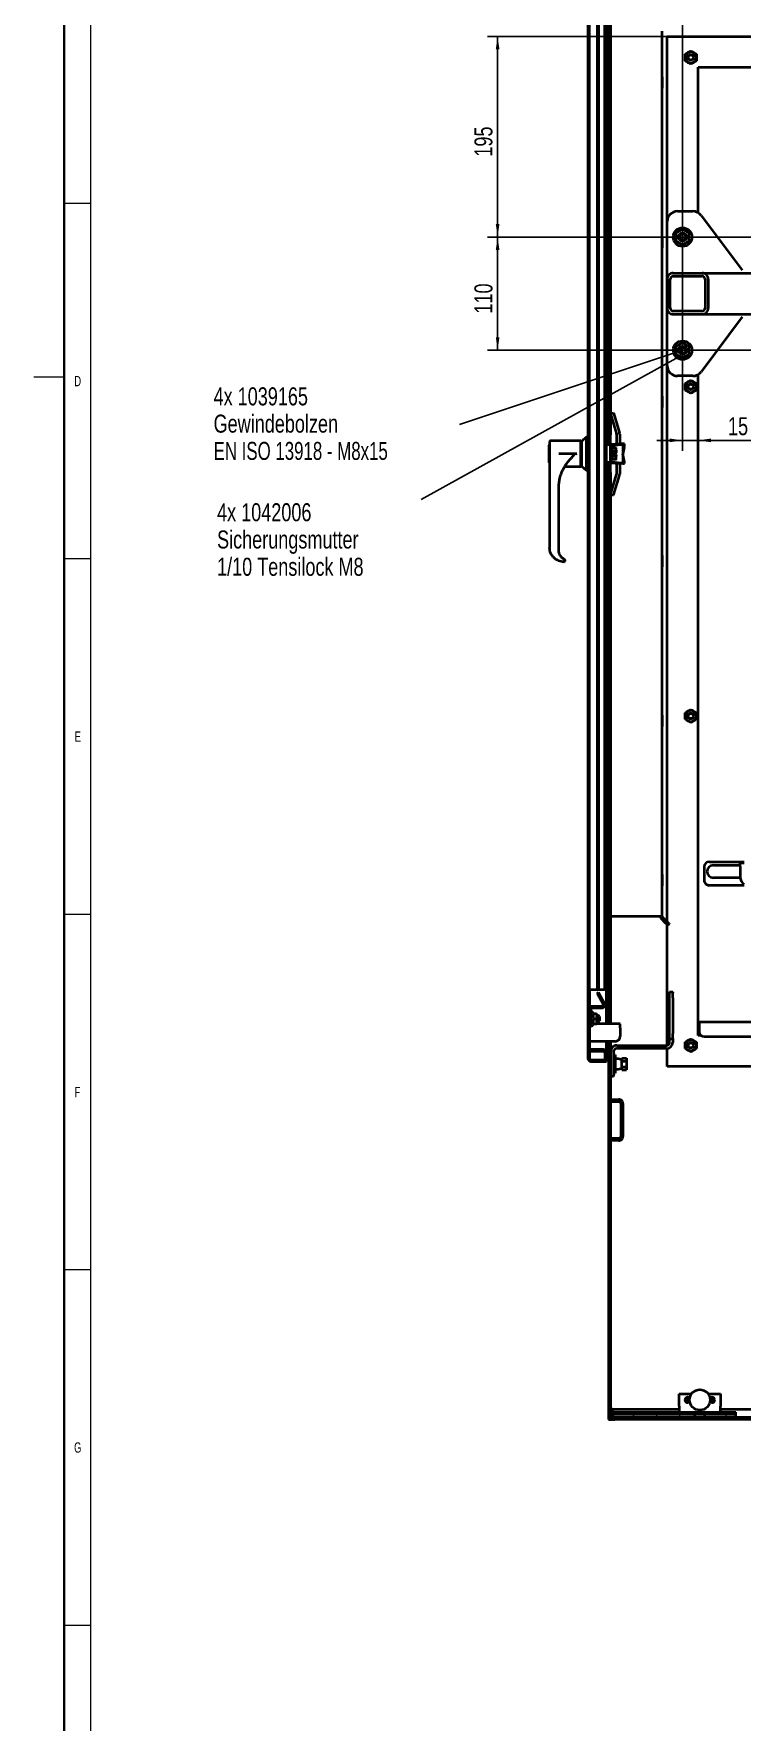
# Paper-space layout 'Blatt1' of a CAD drawing. Header units: millimetres. Extents: x 0 to 1189, y 0 to 841.
# Drawn here: x 0 to 137.7, y 332.6 to 660.7 of the extents above; entities that cross this region are included whole.
import ezdxf

# ---------------------------------------------------------------- set-up
doc = ezdxf.new("R2010")
doc.units = ezdxf.units.MM
for name, color, linetype in [('1', 7, 'Continuous'), ('BEMASSUNG', 1, 'Continuous'), ('BESCHRIFTUNG', 5, 'Continuous')]:
    doc.layers.add(name, color=color, linetype=linetype)
doc.styles.add('SLDTEXTSTYLE0', font='TXT', dxfattribs={"width": 0.675})
doc.styles.add('SLDTEXTSTYLE2', font='TXT', dxfattribs={"width": 0.75})
doc.styles.add('SLDTEXTSTYLE4', font='TXT', dxfattribs={"width": 0.7})
doc.dimstyles.new('SLDDIMSTYLE0', dxfattribs={"dimtxt": 0.18, "dimasz": 0.7, "dimexe": 0, "dimexo": 0.0625, "dimgap": 0, "dimtad": 0, "dimtih": 1, "dimtoh": 1, "dimdec": 0, "dimrnd": 1e-09, "dimzin": 0, "dimdsep": 46, "dimtxsty": 'Standard', "dimblk1": 'DOT', "dimblk2": 'DOT', "dimsah": 1, "dimcen": 0.09, "dimadec": 0, "dimazin": 0, "dimtfac": 0.7, "dimtdec": 0, "dimtofl": 0, "dimtmove": 0, "dimatfit": 3, "dimldrblk": 'DOT', "dimfxl": 1, "dimfrac": 2, "dimtolj": 1, "dimtzin": 0, "dimarcsym": 0})
doc.dimstyles.new('SLDDIMSTYLE1', dxfattribs={"dimtxt": 3.5, "dimasz": 2.5, "dimexe": 0, "dimexo": 0.0625, "dimgap": 0.875, "dimtad": 1, "dimdec": 1, "dimlfac": 5, "dimrnd": 1e-09, "dimzin": 12, "dimdsep": 46, "dimtxsty": 'SLDTEXTSTYLE2', "dimsah": 1, "dimcen": 0.09, "dimadec": 0, "dimazin": 3, "dimtfac": 1, "dimtdec": 1, "dimtmove": 0, "dimatfit": 0, "dimfxl": 1, "dimfrac": 2, "dimtolj": 1, "dimtzin": 12, "dimarcsym": 0})
doc.dimstyles.new('SLDDIMSTYLE2', dxfattribs={"dimtxt": 3.5, "dimasz": 2.5, "dimexe": 0, "dimexo": 0.0625, "dimgap": 0.875, "dimtad": 1, "dimdec": 1, "dimlfac": 5, "dimrnd": 1e-09, "dimzin": 12, "dimdsep": 46, "dimtxsty": 'SLDTEXTSTYLE2', "dimsah": 1, "dimcen": 0.09, "dimadec": 0, "dimazin": 3, "dimtfac": 1, "dimtdec": 1, "dimtofl": 0, "dimtmove": 0, "dimatfit": 3, "dimfxl": 1, "dimfrac": 2, "dimtolj": 1, "dimtzin": 12, "dimarcsym": 0})

# ---------------------------------------------------------------- blocks, each defined once
blk = doc.blocks.new('SW_HATCH_1')
at = {"color": 0, "linetype": 'Continuous', "lineweight": 18}
for p, q in [((-163.82, 131.72), (-163.52, 131.42)), ((-163.22, 128.64), (-163.52, 128.34)), ((-161.29, 130.57), (-161.59, 130.27)), ((-160.64, 131.22), (-160.86, 131)), ((-163.82, 127.23), (-163.52, 126.93)), ((-163.82, 122.74), (-163.52, 122.44)), ((-160.72, 122.16), (-161.01, 121.87)), ((-161.26, 120.17), (-160.96, 119.87)), ((-159.4, 118.99), (-159.8, 118.59)), ((-159.4, 114.5), (-159.8, 114.1)), ((-158.07, 112.49), (-157.63, 112.05)), ((-157.44, 111.87), (-157, 111.43)), ((-159.4, 110.01), (-159.8, 109.61)), ((-159.4, 105.52), (-159.8, 105.12)), ((-157.4, 107.34), (-157, 106.94)), ((-159.4, 104.85), (-159.05, 104.49)), ((-159.4, 101.03), (-159.8, 100.63)), ((-159.4, 96.54), (-159.8, 96.14)), ((-159.4, 92.05), (-159.8, 91.65)), ((-159.4, 87.56), (-159.8, 87.16)), ((-159.4, 83.07), (-159.8, 82.67)), ((-159.4, 78.58), (-159.8, 78.18)), ((-159.4, 74.09), (-159.8, 73.69)), ((-159.4, 69.6), (-159.8, 69.2)), ((-159.4, 65.11), (-159.8, 64.71)), ((-159.4, 60.62), (-159.8, 60.22)), ((-159.4, 56.13), (-159.8, 55.73)), ((-159.4, 51.64), (-159.8, 51.24)), ((-159.39, 50.95), (-158.74, 50.3)), ((-154.85, 51.69), (-155.25, 51.29)), ((-155.24, 51.29), (-154.64, 50.69)), ((-154.64, 50.69), (-154.24, 50.29)), ((-150.36, 51.69), (-150.76, 51.29)), ((-150.75, 51.29), (-150.15, 50.69)), ((-150.15, 50.69), (-149.75, 50.29)), ((-145.87, 51.69), (-146.27, 51.29)), ((-146.26, 51.29), (-145.66, 50.69)), ((-145.66, 50.69), (-145.26, 50.29)), ((-141.17, 50.69), (-140.77, 50.29)), ((-136.89, 51.69), (-137.29, 51.29)), ((-137.28, 51.29), (-136.68, 50.69)), ((-136.68, 50.69), (-136.28, 50.29))]:
    blk.add_line(p, q, dxfattribs=at)
blk = doc.blocks.new('_D_9')
at = {"layer": 'BEMASSUNG'}
for p, q in [((126.14, 599.23), (126.14, 758.83)), ((252.94, 599.23), (252.94, 758.83)), ((126.14, 756.83), (252.94, 756.83))]:
    blk.add_line(p, q, dxfattribs=at)
for points in [[(126.14, 756.83), (128.64, 756.48), (128.64, 757.18)], [(252.94, 756.83), (250.44, 757.18), (250.44, 756.48)]]:
    blk.add_solid(points, dxfattribs=at)
at = {"layer": 'BEMASSUNG', "insert": (185.66, 761.34), "char_height": 3.5, "attachment_point": 1, "style": 'SLDTEXTSTYLE2'}
blk.add_mtext('634', dxfattribs=at)
blk = doc.blocks.new('_D_10')
at = {"layer": 'BEMASSUNG'}
for p, q in [((252.94, 621.23), (88.18, 621.23)), ((90.18, 599.23), (90.18, 621.23)), ((252.94, 599.23), (88.18, 599.23))]:
    blk.add_line(p, q, dxfattribs=at)
for points in [[(90.18, 621.23), (89.83, 618.73), (90.53, 618.73)], [(90.18, 599.23), (90.53, 601.73), (89.83, 601.73)]]:
    blk.add_solid(points, dxfattribs=at)
at = {"layer": 'BEMASSUNG', "insert": (85.67, 606.35), "char_height": 3.5, "attachment_point": 1, "rotation": 90, "style": 'SLDTEXTSTYLE2'}
blk.add_mtext('110', dxfattribs=at)
blk = doc.blocks.new('_D_11')
at = {"layer": 'BEMASSUNG'}
for p, q in [((123.14, 660.23), (88.18, 660.23)), ((90.18, 660.23), (90.18, 621.23)), ((126.14, 621.23), (88.18, 621.23))]:
    blk.add_line(p, q, dxfattribs=at)
for points in [[(90.18, 660.23), (89.83, 657.73), (90.53, 657.73)], [(90.18, 621.23), (90.53, 623.73), (89.83, 623.73)]]:
    blk.add_solid(points, dxfattribs=at)
at = {"layer": 'BEMASSUNG', "insert": (85.67, 636.85), "char_height": 3.5, "attachment_point": 1, "rotation": 90, "style": 'SLDTEXTSTYLE2'}
blk.add_mtext('195', dxfattribs=at)
blk = doc.blocks.new('_D_12')
at = {"layer": 'BEMASSUNG'}
for p, q in [((126.14, 621.23), (126.14, 579.71)), ((126.14, 581.71), (121.14, 581.71)), ((129.14, 581.71), (126.14, 581.71)), ((129.14, 581.71), (140.14, 581.71))]:
    blk.add_line(p, q, dxfattribs=at)
for points in [[(126.14, 581.71), (123.64, 582.06), (123.64, 581.36)], [(129.14, 581.71), (131.64, 581.36), (131.64, 582.06)]]:
    blk.add_solid(points, dxfattribs=at)
at = {"layer": 'BEMASSUNG', "insert": (134.97, 586.22), "char_height": 3.5, "attachment_point": 1, "style": 'SLDTEXTSTYLE2'}
blk.add_mtext('15', dxfattribs=at)
blk = doc.blocks.new('SW_NOTE_0_19')
at = {"layer": 'BESCHRIFTUNG', "color": 0, "char_height": 3.5, "attachment_point": 1}
for s, insert, style in [('4x 1039165', (-47.8, 7.19), 'SLDTEXTSTYLE2'), ('Gewindebolzen', (-47.8, 1.89), 'SLDTEXTSTYLE2'), ('EN ISO 13918 - M8x15', (-47.8, -3.41), 'SLDTEXTSTYLE4')]:
    blk.add_mtext(s, dxfattribs=dict(at, insert=insert, style=style))
blk = doc.blocks.new('_Dot')
at = {"color": 0, "linetype": 'ByBlock', "lineweight": -2}
blk.add_line((-0.5, 0), (-1, 0), dxfattribs=at)
at = {"color": 0, "linetype": 'ByBlock', "const_width": 0.5}
blk.add_lwpolyline([(-0.25, 0, 1), (0.25, 0, 1)], format="xyb", close=True, dxfattribs=at)
blk = doc.blocks.new('SW_NOTE_0_20')
at = {"layer": 'BESCHRIFTUNG', "color": 0, "char_height": 3.5, "attachment_point": 1, "style": 'SLDTEXTSTYLE2'}
for s, insert in [('4x 1042006', (-39.7, -0.7)), ('Sicherungsmutter', (-39.7, -6)), ('1/10 Tensilock M8', (-39.7, -11.3))]:
    blk.add_mtext(s, dxfattribs=dict(at, insert=insert))

psp = doc.layouts.new('Blatt1')

# ---------------------------------------------------------------- linework, layer by layer
at = {"color": 7, "linetype": 'Continuous', "lineweight": 35}
for p, q in [((111.316, 583.035), (111.316, 689.912)), ((111.736, 689.912), (111.736, 582.76)), ((112.136, 689.912), (112.136, 582.76)), ((107.716, 683.212), (107.716, 475.012)), ((108.016, 475.012), (108.016, 683.212)), ((109.516, 683.212), (109.516, 475.012)), ((109.78, 683.212), (109.78, 475.012)), ((111.006, 475.012), (111.006, 683.212)), ((122.136, 661.232), (122.136, 489.232)), ((123.136, 624.232), (123.136, 660.232)), ((123.136, 660.232), (255.936, 660.232)), ((126.636, 656.132), (126.636, 656.767)), ((128.836, 656.767), (128.836, 656.132)), ((126.636, 655.497), (126.636, 656.132)), ((128.836, 656.132), (128.836, 655.497)), ((129.136, 625.964), (129.136, 654.232)), ((129.136, 654.232), (249.936, 654.232)), ((122.136, 652.332), (122.156, 652.332)), ((122.156, 650.132), (122.136, 650.132)), ((122.156, 652.332), (122.156, 650.132)), ((123.136, 596.232), (123.136, 624.232)), ((125.136, 626.232), (128.136, 626.232)), ((129.736, 625.432), (137.736, 614.766)), ((122.136, 621.332), (122.156, 621.332)), ((122.156, 621.332), (122.156, 619.132)), ((126.136, 622.734), (124.836, 621.983)), ((124.836, 621.983), (124.836, 620.482)), ((124.836, 620.482), (126.136, 619.731)), ((127.436, 621.983), (126.136, 622.734)), ((126.136, 619.731), (127.436, 620.482)), ((127.436, 620.482), (127.436, 621.983)), ((122.156, 619.132), (122.136, 619.132)), ((124.336, 614.232), (129.936, 614.232)), ((124.336, 613.632), (129.936, 613.632)), ((129.936, 614.232), (153.136, 614.232)), ((123.136, 613.032), (123.136, 607.432)), ((123.736, 607.432), (123.736, 613.032)), ((130.536, 613.032), (130.536, 607.432)), ((131.136, 613.032), (131.136, 607.432)), ((129.936, 606.832), (124.336, 606.832)), ((124.336, 606.232), (129.936, 606.232)), ((137.736, 605.699), (129.736, 595.032)), ((129.936, 606.232), (249.136, 606.232)), ((126.136, 600.734), (124.836, 599.983)), ((127.436, 599.983), (126.136, 600.734)), ((124.836, 599.983), (124.836, 598.482)), ((124.836, 598.482), (126.136, 597.731)), ((126.136, 597.731), (127.436, 598.482)), ((127.436, 598.482), (127.436, 599.983)), ((123.136, 488.171), (123.136, 596.232)), ((128.136, 594.232), (125.136, 594.232)), ((129.136, 466.032), (129.136, 594.5)), ((126.636, 592.132), (126.636, 592.767)), ((126.636, 591.497), (126.636, 592.132)), ((128.836, 592.767), (128.836, 592.132)), ((128.836, 592.132), (128.836, 591.497)), ((122.136, 590.332), (122.156, 590.332)), ((122.156, 588.132), (122.136, 588.132)), ((122.156, 590.332), (122.156, 588.132)), ((112.136, 586.86), (112.711, 587.032)), ((112.136, 586.86), (113.298, 582.987)), ((112.711, 587.032), (113.873, 583.159)), ((100.276, 581.412), (100.276, 579.003)), ((106.377, 581.612), (100.476, 581.612)), ((106.376, 579.112), (106.376, 581.612)), ((106.516, 581.192), (106.376, 581.192)), ((107.396, 582.312), (106.516, 581.512)), ((106.516, 581.512), (106.516, 576.712)), ((107.716, 582.312), (107.396, 582.312)), ((107.396, 582.312), (107.396, 575.912)), ((111.016, 583.035), (111.006, 583.096)), ((111.006, 581.012), (111.116, 581.012)), ((111.316, 583.035), (111.016, 583.035)), ((111.016, 581.012), (111.016, 583.035)), ((111.116, 581.012), (111.316, 580.802)), ((111.316, 580.812), (111.316, 583.035)), ((113.716, 581.012), (111.702, 580.812)), ((112.136, 582.76), (111.736, 582.76)), ((111.736, 580.816), (111.736, 582.76)), ((112.136, 580.856), (112.136, 582.76)), ((112.356, 580.745), (114.276, 580.936)), ((113.311, 582.9), (113.311, 580.972)), ((114.516, 581.012), (113.716, 581.012)), ((113.911, 582.9), (113.911, 581.012)), ((114.516, 581.012), (114.516, 580.999)), ((114.824, 581.012), (114.516, 581.012)), ((114.516, 580.999), (114.516, 577.226)), ((100.146, 580.722), (100.146, 579.112)), ((100.146, 579.112), (100.146, 577.502)), ((100.276, 580.782), (100.206, 580.782)), ((100.276, 579.003), (100.276, 560.912)), ((105.555, 579.112), (102.076, 579.112)), ((105.555, 579.112), (105.386, 578.993)), ((106.376, 576.612), (106.376, 579.112)), ((111.316, 580.292), (111.006, 580.292)), ((111.116, 578.552), (111.006, 578.552)), ((111.116, 577.132), (111.116, 578.552)), ((111.316, 578.552), (111.116, 578.552)), ((111.296, 580.102), (111.316, 580.102)), ((111.316, 579.951), (111.296, 579.952)), ((111.316, 578.55), (111.316, 580.812)), ((112.116, 580.812), (111.316, 580.812)), ((111.316, 577.332), (111.316, 578.552)), ((111.316, 577.932), (111.316, 578.122)), ((112.116, 577.412), (112.116, 580.812)), ((112.146, 580.402), (112.116, 580.402)), ((112.146, 580.397), (112.116, 580.397)), ((112.116, 580.358), (112.146, 580.358)), ((112.146, 580.282), (112.116, 580.282)), ((112.116, 580.169), (112.146, 580.169)), ((112.146, 580.025), (112.116, 580.025)), ((112.146, 579.852), (112.116, 579.852)), ((112.116, 579.658), (112.146, 579.658)), ((112.146, 579.446), (112.116, 579.446)), ((112.116, 579.225), (112.146, 579.225)), ((112.146, 579), (112.116, 579)), ((112.116, 578.779), (112.146, 578.779)), ((112.146, 578.567), (112.116, 578.567)), ((112.116, 578.372), (112.146, 578.372)), ((112.146, 578.2), (112.116, 578.2)), ((112.116, 578.056), (112.146, 578.056)), ((112.146, 577.943), (112.116, 577.943)), ((112.116, 577.866), (112.146, 577.866)), ((112.146, 577.827), (112.116, 577.827)), ((112.116, 577.822), (112.146, 577.822)), ((112.146, 580.402), (112.146, 580.397)), ((112.146, 580.358), (112.146, 580.282)), ((112.146, 580.169), (112.146, 580.025)), ((112.146, 579.852), (112.146, 579.658)), ((112.146, 579.446), (112.146, 579.225)), ((112.146, 578.779), (112.146, 579)), ((112.146, 578.372), (112.146, 578.567)), ((112.146, 578.056), (112.146, 578.2)), ((112.146, 577.866), (112.146, 577.943)), ((112.146, 577.822), (112.146, 577.827)), ((112.346, 580.462), (112.206, 580.462)), ((112.206, 577.762), (112.346, 577.762)), ((112.446, 580.34), (112.346, 580.462)), ((112.346, 577.762), (112.346, 580.462)), ((112.346, 577.762), (112.446, 577.885)), ((112.446, 579.112), (112.446, 580.34)), ((113.146, 580.217), (112.446, 580.217)), ((112.446, 579.665), (113.146, 579.665)), ((112.446, 577.885), (112.446, 579.112)), ((113.146, 578.56), (112.446, 578.56)), ((113.146, 578.007), (112.446, 578.007)), ((112.746, 579.262), (113.146, 579.262)), ((112.746, 579.262), (112.746, 578.962)), ((113.146, 578.962), (112.746, 578.962)), ((113.146, 579.262), (113.186, 579.262)), ((113.146, 579.262), (113.186, 579.262)), ((113.186, 578.962), (113.146, 578.962)), ((113.246, 579.891), (113.246, 580.102)), ((113.246, 579.607), (113.246, 579.818)), ((113.246, 579.818), (113.246, 579.642)), ((113.246, 579.607), (113.246, 579.322)), ((113.246, 578.902), (113.246, 578.618)), ((113.246, 578.406), (113.246, 578.618)), ((113.246, 578.123), (113.246, 578.334)), ((114.763, 580.412), (114.516, 579.112)), ((114.763, 577.812), (114.516, 579.112)), ((100.206, 577.442), (100.276, 577.442)), ((103.211, 576.612), (106.377, 576.612)), ((106.376, 577.032), (106.516, 577.032)), ((106.516, 576.712), (107.396, 575.912)), ((107.396, 575.912), (107.716, 575.912)), ((111.006, 577.132), (111.116, 577.132)), ((111.006, 575.119), (111.016, 575.189)), ((111.016, 575.189), (111.016, 577.132)), ((111.316, 575.189), (111.016, 575.189)), ((111.116, 577.132), (111.316, 577.332)), ((112.116, 577.412), (111.316, 577.412)), ((111.316, 575.189), (111.316, 577.332)), ((111.316, 468.312), (111.316, 575.189)), ((111.702, 577.412), (113.716, 577.212)), ((111.736, 575.465), (111.736, 577.409)), ((112.136, 575.465), (111.736, 575.465)), ((111.736, 575.465), (111.736, 468.312)), ((112.136, 575.465), (112.136, 577.369)), ((112.136, 575.465), (112.136, 468.312)), ((112.136, 571.205), (113.298, 575.078)), ((114.276, 577.289), (112.356, 577.48)), ((112.711, 571.032), (113.873, 574.906)), ((113.311, 577.253), (113.311, 575.164)), ((114.516, 577.212), (113.716, 577.212)), ((113.911, 577.212), (113.911, 575.164)), ((114.516, 577.226), (114.516, 577.212)), ((114.516, 577.212), (114.824, 577.212)), ((102.076, 560.352), (102.076, 572.512)), ((112.136, 571.205), (112.711, 571.032)), ((122.136, 559.332), (122.156, 559.332)), ((122.156, 559.332), (122.156, 557.132)), ((122.156, 557.132), (122.136, 557.132)), ((122.136, 528.332), (122.156, 528.332)), ((122.156, 528.332), (122.156, 526.132)), ((126.636, 528.132), (126.636, 528.767)), ((128.836, 528.767), (128.836, 528.132)), ((122.156, 526.132), (122.136, 526.132)), ((126.636, 527.497), (126.636, 528.132)), ((128.836, 528.132), (128.836, 527.497)), ((130.336, 498.832), (130.336, 496.232)), ((131.336, 499.832), (138.136, 499.832)), ((132.136, 499.152), (137.336, 499.152)), ((138.136, 499.532), (137.336, 499.532)), ((137.336, 498.932), (137.336, 499.532)), ((137.336, 498.932), (137.336, 496.832)), ((122.136, 497.332), (122.156, 497.332)), ((122.156, 497.332), (122.156, 495.132)), ((137.336, 496.712), (132.136, 496.712)), ((122.156, 495.132), (122.136, 495.132)), ((138.136, 495.232), (131.336, 495.232)), ((112.136, 489.232), (121.589, 489.232)), ((121.589, 489.232), (122.136, 489.232)), ((122.18, 489.128), (123.126, 488.181)), ((121.897, 488.845), (122.843, 487.899)), ((123.136, 464.125), (123.136, 487.606)), ((123.551, 487.757), (123.268, 487.474)), ((108.016, 475.012), (107.716, 475.012)), ((107.716, 475.012), (107.716, 461.612)), ((108.016, 475.012), (108.016, 461.612)), ((108.016, 475.012), (108.616, 475.012)), ((108.616, 475.012), (109.516, 475.012)), ((109.516, 475.012), (109.78, 475.012)), ((109.516, 474.269), (109.78, 474.412)), ((109.516, 474.269), (110.669, 472.156)), ((109.78, 475.012), (110.932, 475.012)), ((110.932, 472.3), (109.78, 474.412)), ((111.006, 475.012), (110.932, 475.012)), ((123.616, 474.512), (124.216, 474.512)), ((123.616, 474.337), (123.616, 474.512)), ((123.616, 473.388), (123.616, 474.337)), ((123.616, 472.964), (123.616, 473.388)), ((123.616, 466.861), (123.616, 472.964)), ((124.216, 474.512), (124.216, 474.337)), ((124.216, 473.388), (124.216, 474.337)), ((124.216, 473.388), (124.216, 472.964)), ((124.216, 472.964), (124.216, 466.861)), ((108.016, 471.112), (108.016, 467.712)), ((108.316, 467.712), (108.316, 471.112)), ((110.406, 471.712), (108.616, 471.712)), ((108.616, 471.412), (110.406, 471.412)), ((108.722, 470.312), (109.416, 470.312)), ((108.722, 469.312), (109.416, 469.312)), ((109.416, 470.312), (109.416, 469.312)), ((109.816, 469.912), (109.416, 469.912)), ((109.416, 469.312), (109.416, 468.312)), ((110.016, 469.712), (109.816, 469.912)), ((109.816, 468.712), (109.816, 469.912)), ((110.016, 469.712), (110.016, 468.912)), ((108.316, 467.712), (108.016, 467.712)), ((108.722, 468.312), (109.416, 468.312)), ((109.416, 468.712), (109.816, 468.712)), ((114.016, 468.312), (109.416, 468.312)), ((109.816, 468.712), (110.016, 468.912)), ((114.016, 467.512), (114.016, 468.312)), ((114.016, 467.512), (114.016, 465.912)), ((123.616, 466.437), (123.616, 466.861)), ((123.616, 465.488), (123.616, 466.437)), ((124.216, 466.861), (124.216, 466.437)), ((124.216, 465.488), (124.216, 466.437)), ((129.736, 466.032), (129.136, 466.032)), ((169.336, 468.632), (129.336, 468.632)), ((129.336, 468.632), (129.336, 467.832)), ((129.336, 467.832), (129.336, 466.832)), ((137.036, 468.652), (134.036, 468.652)), ((134.036, 468.652), (134.036, 468.632)), ((137.036, 468.632), (137.036, 468.652)), ((113.016, 464.912), (108.016, 464.912)), ((110.716, 463.312), (108.016, 463.312)), ((108.016, 463.312), (108.016, 463.012)), ((108.016, 463.012), (110.716, 463.012)), ((111.016, 462.712), (111.016, 461.312)), ((111.316, 462.712), (111.316, 464.912)), ((111.316, 461.312), (111.316, 462.712)), ((111.736, 464.912), (111.736, 463.032)), ((112.136, 463.032), (111.736, 463.032)), ((111.736, 463.032), (111.736, 391.432)), ((112.136, 464.912), (112.136, 463.032)), ((112.136, 463.032), (112.136, 391.432)), ((112.736, 462.912), (112.736, 458.712)), ((113.336, 464.112), (123.016, 464.112)), ((123.016, 463.512), (113.336, 463.512)), ((123.136, 460.032), (123.136, 463.518)), ((123.616, 465.312), (123.616, 465.488)), ((124.216, 465.312), (123.616, 465.312)), ((123.616, 464.712), (123.616, 465.312)), ((124.216, 465.488), (124.216, 465.312)), ((124.216, 465.312), (124.216, 464.712)), ((126.636, 464.132), (126.636, 464.767)), ((126.636, 463.497), (126.636, 464.132)), ((128.836, 464.767), (128.836, 464.132)), ((128.836, 464.132), (128.836, 463.497)), ((130.336, 465.832), (169.336, 465.832)), ((108.316, 461.312), (111.316, 461.312)), ((108.316, 461.012), (111.316, 461.012)), ((111.316, 461.312), (111.016, 461.312)), ((111.316, 461.012), (111.316, 461.312)), ((113.056, 462.312), (112.736, 462.312)), ((113.056, 462.312), (113.056, 458.712)), ((114.356, 461.667), (114.281, 461.407)), ((114.281, 459.617), (114.356, 459.358)), ((114.356, 461.667), (115.256, 461.667)), ((114.356, 461.09), (115.256, 461.09)), ((114.356, 459.935), (115.256, 459.935)), ((115.256, 461.667), (115.256, 461.09)), ((115.256, 461.09), (115.256, 459.935)), ((115.256, 459.935), (115.256, 459.358)), ((169.336, 460.032), (123.136, 460.032)), ((112.736, 458.112), (112.136, 458.112)), ((112.736, 458.712), (113.056, 458.712)), ((112.736, 458.712), (112.736, 458.112)), ((114.356, 459.358), (115.256, 459.358)), ((112.136, 453.232), (112.136, 453.632)), ((112.136, 453.632), (113.736, 453.632)), ((112.136, 453.232), (113.736, 453.232)), ((114.136, 452.832), (114.136, 446.432)), ((114.536, 452.832), (114.536, 446.432)), ((112.136, 445.632), (112.136, 446.032)), ((113.736, 446.032), (112.136, 446.032)), ((113.736, 445.632), (112.136, 445.632)), ((125.496, 396.432), (127.896, 396.432)), ((125.496, 394.032), (125.496, 396.432)), ((125.496, 394.032), (125.496, 392.832)), ((126.596, 395.232), (127.496, 395.232)), ((131.096, 396.432), (133.496, 396.432)), ((131.496, 395.232), (132.396, 395.232)), ((133.496, 396.432), (133.496, 394.032)), ((133.496, 392.832), (133.496, 394.032)), ((111.736, 391.432), (112.136, 391.432)), ((112.536, 393.432), (112.136, 393.432)), ((112.136, 393.432), (112.136, 392.232)), ((112.136, 391.432), (112.536, 391.432)), ((112.496, 392.832), (112.496, 392.432)), ((112.496, 392.832), (128.496, 392.832)), ((112.496, 392.432), (112.496, 391.832)), ((112.496, 392.432), (128.496, 392.432)), ((112.496, 391.832), (128.496, 391.832)), ((112.536, 393.432), (112.536, 392.232)), ((112.936, 391.432), (112.536, 391.432)), ((112.551, 392.832), (112.551, 393.432)), ((112.551, 393.432), (125.496, 393.432)), ((269.936, 391.832), (112.936, 391.832)), ((269.936, 391.432), (112.936, 391.432)), ((121.396, 392.852), (123.596, 392.852)), ((121.396, 392.832), (121.396, 392.852)), ((123.596, 392.852), (123.596, 392.832)), ((128.496, 392.432), (128.496, 392.832)), ((128.496, 392.832), (130.496, 392.832)), ((128.496, 391.832), (128.496, 392.432)), ((128.496, 392.432), (129.496, 392.432)), ((129.496, 392.432), (130.496, 392.432)), ((130.496, 392.432), (130.496, 392.832)), ((130.496, 392.832), (136.496, 392.832)), ((130.496, 391.832), (130.496, 392.432)), ((130.496, 392.432), (136.496, 392.432)), ((130.496, 391.832), (136.496, 391.832)), ((133.496, 393.432), (260.336, 393.432)), ((136.496, 392.432), (136.496, 392.832)), ((136.496, 391.832), (136.496, 392.432))]:
    psp.add_line(p, q, dxfattribs=at)
at = {"color": 7, "linetype": 'Continuous', "lineweight": 35, "flags": 128}
for points in [[(126.636, 656.767), (126.906, 656.923), (127.186, 657.085)], [(127.186, 657.085), (127.225, 657.108), (127.29, 657.145), (127.418, 657.219), (127.546, 657.292), (127.609, 657.329), (127.673, 657.366), (127.736, 657.403)], [(127.736, 657.403), (127.803, 657.364), (127.938, 657.286), (128.075, 657.207), (128.145, 657.167), (128.216, 657.126), (128.286, 657.085)], [(127.736, 654.862), (127.67, 654.901), (127.535, 654.979), (127.397, 655.058), (127.328, 655.098), (127.257, 655.139), (127.186, 655.18)], [(128.286, 655.18), (128.247, 655.157), (128.183, 655.12), (128.055, 655.046), (127.927, 654.972), (127.863, 654.936), (127.8, 654.899), (127.736, 654.862)], [(128.836, 655.497), (128.567, 655.342), (128.286, 655.18)], [(126.636, 592.767), (126.906, 592.923), (127.186, 593.085)], [(127.186, 591.18), (127.147, 591.202), (126.891, 591.35), (126.636, 591.497)], [(127.186, 593.085), (127.225, 593.108), (127.29, 593.145), (127.418, 593.219), (127.546, 593.292), (127.609, 593.329), (127.673, 593.366), (127.736, 593.403)], [(127.736, 590.862), (127.67, 590.901), (127.535, 590.979), (127.397, 591.058), (127.328, 591.098), (127.257, 591.139), (127.186, 591.18)], [(127.736, 593.403), (127.803, 593.364), (127.938, 593.286), (128.075, 593.207), (128.145, 593.167), (128.216, 593.126), (128.286, 593.085)], [(128.286, 591.18), (128.247, 591.157), (128.183, 591.12), (128.055, 591.046), (127.927, 590.972), (127.863, 590.936), (127.8, 590.899), (127.736, 590.862)], [(128.286, 593.085), (128.325, 593.062), (128.581, 592.915), (128.836, 592.767)], [(128.836, 591.497), (128.567, 591.342), (128.286, 591.18)], [(106.516, 581.196), (106.511, 581.193), (106.508, 581.192)], [(112.746, 579.262), (112.745, 579.264), (112.742, 579.267), (112.736, 579.273), (112.729, 579.28), (112.72, 579.289), (112.709, 579.299), (112.698, 579.311), (112.686, 579.322)], [(112.746, 578.962), (112.745, 578.961), (112.742, 578.958), (112.736, 578.952), (112.729, 578.945), (112.72, 578.936), (112.709, 578.925), (112.698, 578.914), (112.686, 578.902)], [(113.246, 579.607), (113.245, 579.617), (113.24, 579.627), (113.233, 579.636), (113.223, 579.644), (113.211, 579.651), (113.196, 579.657), (113.181, 579.661), (113.164, 579.664), (113.146, 579.665)], [(113.146, 578.56), (113.164, 578.561), (113.181, 578.563), (113.196, 578.568), (113.211, 578.573), (113.223, 578.581), (113.233, 578.589), (113.24, 578.598), (113.245, 578.608), (113.246, 578.618)], [(106.508, 577.032), (106.511, 577.031), (106.516, 577.029)], [(126.636, 528.767), (126.906, 528.923), (127.186, 529.085)], [(127.186, 529.085), (127.225, 529.108), (127.29, 529.145), (127.418, 529.219), (127.546, 529.292), (127.609, 529.329), (127.673, 529.366), (127.736, 529.403)], [(127.736, 529.403), (127.803, 529.364), (127.938, 529.286), (128.075, 529.207), (128.145, 529.167), (128.216, 529.126), (128.286, 529.085)], [(128.286, 529.085), (128.325, 529.062), (128.581, 528.915), (128.836, 528.767)], [(127.186, 527.18), (127.147, 527.202), (126.891, 527.35), (126.636, 527.497)], [(127.736, 526.862), (127.67, 526.901), (127.535, 526.979), (127.397, 527.058), (127.328, 527.098), (127.257, 527.139), (127.186, 527.18)], [(128.286, 527.18), (128.247, 527.157), (128.183, 527.12), (128.055, 527.046), (127.927, 526.972), (127.863, 526.936), (127.8, 526.899), (127.736, 526.862)], [(128.836, 527.497), (128.567, 527.342), (128.286, 527.18)], [(123.268, 487.474), (123.26, 487.482), (123.235, 487.507), (123.196, 487.546), (123.143, 487.599), (123.079, 487.663), (123.006, 487.736), (122.926, 487.816), (122.843, 487.899)], [(123.126, 488.181), (123.209, 488.099), (123.289, 488.019), (123.362, 487.946), (123.426, 487.881), (123.479, 487.829), (123.518, 487.789), (123.542, 487.765), (123.551, 487.757)], [(126.636, 464.767), (126.906, 464.923), (127.186, 465.085)], [(127.186, 463.18), (127.147, 463.202), (126.891, 463.35), (126.636, 463.497)], [(127.186, 465.085), (127.225, 465.108), (127.29, 465.145), (127.418, 465.219), (127.546, 465.292), (127.609, 465.329), (127.673, 465.366), (127.736, 465.403)], [(127.736, 462.862), (127.67, 462.901), (127.535, 462.979), (127.397, 463.058), (127.328, 463.098), (127.257, 463.139), (127.186, 463.18)], [(127.736, 465.403), (127.803, 465.364), (127.938, 465.286), (128.075, 465.207), (128.145, 465.167), (128.216, 465.126), (128.286, 465.085)], [(128.286, 463.18), (128.247, 463.157), (128.183, 463.12), (128.055, 463.046), (127.927, 462.972), (127.863, 462.935), (127.8, 462.899), (127.736, 462.862)], [(128.286, 465.085), (128.325, 465.062), (128.581, 464.915), (128.836, 464.767)], [(128.836, 463.497), (128.567, 463.342), (128.286, 463.18)]]:
    psp.add_lwpolyline(points, dxfattribs=at)
at = {"color": 7, "linetype": 'Continuous', "lineweight": 35}
for centre, radius in [((127.736, 656.132), 0.6), ((127.736, 656.132), 0.5), ((126.136, 621.232), 1.825), ((126.136, 621.232), 0.8), ((126.136, 621.232), 0.6), ((126.136, 599.232), 1.825), ((126.136, 599.232), 0.8), ((126.136, 599.232), 0.6), ((127.736, 592.132), 0.6), ((127.736, 592.132), 0.5), ((127.736, 528.132), 0.6), ((127.736, 528.132), 0.5), ((127.736, 464.132), 0.6), ((127.736, 464.132), 0.5), ((129.496, 395.232), 2)]:
    psp.add_circle(centre, radius, dxfattribs=at)
for centre, radius, start, end in [((127.736, 656.132), 1.1, 119.99968, 180.00055), ((127.736, 656.132), 1.1, 59.99885, 120.00115), ((127.736, 656.132), 1.1, 359.99945, 60.00032), ((127.736, 656.132), 1.1, 179.99945, 240.00032), ((127.736, 656.132), 1.1, 239.99885, 300.00115), ((127.736, 656.132), 1.1, 299.99968, 0.00055), ((125.136, 624.232), 2, 89.99967, 180.00033), ((128.136, 624.232), 2, 36.87017, 90.00007), ((124.336, 613.032), 1.2, 89.99922, 180.00078), ((124.336, 613.032), 0.6, 90.00087, 179.99856), ((129.936, 613.032), 1.2, 359.99956, 90.00044), ((129.936, 613.032), 0.6, 0.00081, 89.99975), ((124.336, 607.432), 1.2, 179.99927, 270.00044), ((124.336, 607.432), 0.6, 180.00138, 269.99862), ((129.936, 607.432), 1.2, 269.99983, 0.00046), ((129.936, 607.432), 0.6, 270.00064, 359.99936), ((125.136, 596.232), 2, 179.99979, 270.00004), ((128.136, 596.232), 2, 270.00046, 323.12964), ((127.736, 592.132), 1.1, 119.99968, 180.00055), ((127.736, 592.132), 1.1, 179.99914, 240.00032), ((127.736, 592.132), 1.1, 60.00001, 119.99999), ((127.736, 592.132), 1.1, 240.00001, 299.99999), ((127.736, 592.132), 1.1, 359.99945, 60.00032), ((127.736, 592.132), 1.1, 299.99968, 0.00086), ((100.476, 581.412), 0.2, 90.00152, 179.99933), ((113.012, 582.9), 0.299, 359.97938, 16.7143), ((113.011, 582.9), 0.9, 359.99745, 16.70178), ((114.313, 581.284), 0.35, 264.06569, 305.58554), ((113.087, 580.886), 1.741, 344.22331, 4.16652), ((100.206, 580.722), 0.06, 89.99489, 180.00511), ((112.333, 580.348), 0.398, 86.66299, 122.98958), ((112.32, 577.828), 0.35, 234.41171, 275.93572), ((112.206, 580.402), 0.06, 89.99974, 180.0031), ((112.206, 577.822), 0.06, 179.9969, 270.00026), ((113.138, 580.109), 0.109, 356.35414, 85.42754), ((113.138, 578.116), 0.109, 274.56253, 3.65432), ((113.186, 579.322), 0.06, 269.99974, 0.0031), ((113.186, 578.902), 0.06, 359.9969, 90.00026), ((113.013, 577.331), 1.814, 356.23674, 15.37338), ((100.206, 577.502), 0.06, 179.9969, 270.00026), ((113.012, 575.164), 0.299, 343.2857, 0.02005), ((113.011, 575.164), 0.9, 343.29822, 0.00255), ((114.3, 576.892), 0.398, 57.01138, 93.33606), ((127.736, 528.132), 1.1, 119.99954, 180.00085), ((127.736, 528.132), 1.1, 60.00016, 119.99984), ((127.736, 528.132), 1.1, 359.99915, 60.00046), ((127.736, 528.132), 1.1, 179.99919, 240.00046), ((127.736, 528.132), 1.1, 240.00001, 299.99999), ((127.736, 528.132), 1.1, 299.99954, 0.00081), ((131.336, 498.832), 1, 89.99986, 179.99962), ((132.136, 497.932), 1.22, 90.00046, 269.99954), ((131.336, 496.232), 1, 180.00026, 270.00043), ((138.936, 496.832), 1.6, 180.00018, 239.9999), ((122.284, 489.232), 0.547, 179.99991, 225.00177), ((122.284, 489.232), 0.147, 179.98958, 225.00365), ((108.616, 471.112), 0.6, 89.99941, 180.00002), ((108.616, 471.112), 0.3, 90.00038, 179.99962), ((108.316, 470.297), 0.44, 1.95283, 90.00029), ((110.406, 472.012), 0.6, 269.9997, 28.61494), ((110.406, 472.012), 0.3, 269.99849, 28.61615), ((108.316, 468.327), 0.44, 269.99971, 358.04717), ((130.336, 466.832), 1, 180.00026, 269.99974), ((110.716, 462.712), 0.6, 0.00095, 89.99848), ((110.716, 462.712), 0.3, 359.99569, 90.00317), ((113.336, 462.912), 1.2, 89.99949, 180.00079), ((113.336, 462.912), 0.6, 89.99941, 180.00002), ((113.016, 465.912), 1, 270.00084, 359.9995), ((123.016, 464.712), 0.6, 269.99941, 0.00002), ((123.016, 464.712), 1.2, 270.00038, 359.99933), ((127.736, 464.132), 1.1, 119.99968, 180.00086), ((127.736, 464.132), 1.1, 179.99887, 240.00089), ((127.736, 464.132), 1.1, 60.00001, 119.99999), ((127.736, 464.132), 1.1, 240.00001, 299.99999), ((127.736, 464.132), 1.1, 359.99914, 60.00032), ((127.736, 464.132), 1.1, 299.99911, 0.00113), ((108.316, 461.612), 0.6, 180.00095, 269.99962), ((108.316, 461.612), 0.3, 179.99958, 270.00156), ((113.336, 459.149), 2.36, 69.16908, 96.81527), ((113.336, 461.876), 2.36, 263.18473, 290.83092), ((114.204, 461.43), 0.08, 249.16882, 343.83666), ((114.204, 459.595), 0.08, 16.16334, 110.83118), ((113.736, 452.832), 0.8, 359.99921, 89.99994), ((113.736, 452.832), 0.4, 0.00067, 89.99848), ((113.736, 446.432), 0.4, 270.00152, 359.99933), ((113.736, 446.432), 0.8, 270.00006, 0.00079), ((127.096, 395.232), 0.5, 33.12343, 326.87657), ((131.896, 395.232), 0.5, 0.00071, 146.87695), ((131.896, 395.232), 0.5, 213.12481, 359.9989), ((112.936, 392.232), 0.8, 180.00006, 270.00079), ((112.936, 392.232), 0.4, 180.00152, 270.00019)]:
    psp.add_arc(centre, radius, start, end, dxfattribs=at)
for points, knots in [([(128.286, 657.085), (128.299, 657.078), (128.398, 657.021), (128.581, 656.915), (128.751, 656.817), (128.836, 656.767)], [0, 0, 0, 0, 0.0710861, 0.5362753, 1, 1, 1, 1]), ([(127.186, 655.18), (127.173, 655.187), (127.075, 655.244), (126.892, 655.35), (126.721, 655.448), (126.636, 655.497)], [0, 0, 0, 0, 0.0710861, 0.53627533, 1, 1, 1, 1]), ([(111.316, 583.035), (111.306, 583.099), (111.287, 583.217), (111.155, 583.34), (111.055, 583.376), (111.006, 583.394)], [0, 0, 0, 0, 0.3714752, 0.6880773, 1, 1, 1, 1]), ([(102.076, 572.512), (102.081, 572.725), (102.09, 573.113), (102.151, 573.632), (102.235, 574.122), (102.349, 574.606), (102.503, 575.106), (102.753, 575.767), (103.148, 576.558), (103.732, 577.429), (104.191, 577.923), (104.412, 578.162)], [0, 0, 0, 0, 0.10183599, 0.18520213, 0.250094, 0.33946262, 0.42283689, 0.50021653, 0.67770546, 0.84430105, 1, 1, 1, 1]), ([(104.412, 578.162), (104.485, 578.239), (104.653, 578.417), (104.887, 578.703), (105.061, 578.9), (105.144, 578.993)], [0, 0, 0, 0, 0.2866951, 0.6622753, 1, 1, 1, 1]), ([(113.246, 579.818), (113.246, 579.833), (113.246, 579.857), (113.246, 579.881), (113.246, 579.891)], [0, 0, 0, 0, 0.5915556, 1, 1, 1, 1]), ([(113.246, 578.334), (113.246, 578.344), (113.246, 578.368), (113.246, 578.392), (113.246, 578.406)], [0, 0, 0, 0, 0.4085008, 1, 1, 1, 1]), ([(111.006, 574.828), (111.013, 574.83), (111.068, 574.843), (111.161, 574.895), (111.269, 574.996), (111.313, 575.106), (111.316, 575.172), (111.316, 575.189)], [0, 0, 0, 0, 0.0424036, 0.3351184, 0.6118392, 0.8995795, 1, 1, 1, 1]), ([(103.032, 558.113), (102.859, 558.125), (102.507, 558.149), (102.051, 558.295), (101.669, 558.482), (101.358, 558.691), (101.107, 558.913), (100.907, 559.136), (100.748, 559.349), (100.604, 559.588), (100.458, 559.898), (100.313, 560.338), (100.29, 560.701), (100.276, 560.912)], [0, 0, 0, 0, 0.119653, 0.2427947, 0.326904, 0.4125667, 0.4997856, 0.5577285, 0.6187531, 0.6828589, 0.750046, 0.8544317, 1, 1, 1, 1]), ([(103.143, 558.584), (102.996, 558.676), (102.689, 558.869), (102.367, 559.278), (102.128, 559.779), (102.095, 560.142), (102.076, 560.352)], [0, 0, 0, 0, 0.2392915, 0.4998802, 0.7093111, 1, 1, 1, 1]), ([(103.032, 558.113), (103.032, 558.113), (103.028, 558.115), (103.048, 558.118), (103.051, 558.126), (103.053, 558.13)], [0, 0, 0, 0, 0.01924649, 0.50408163, 1, 1, 1, 1]), ([(103.033, 558.113), (103.036, 558.113), (103.042, 558.113), (103.047, 558.113), (103.05, 558.114)], [0, 0, 0, 0, 0.5546692, 1, 1, 1, 1]), ([(103.064, 558.123), (103.08, 558.127), (103.112, 558.134), (103.157, 558.158), (103.199, 558.191), (103.22, 558.22), (103.23, 558.235)], [0, 0, 0, 0, 0.2341434, 0.4775835, 0.7327083, 1, 1, 1, 1]), ([(103.231, 558.235), (103.239, 558.249), (103.254, 558.278), (103.266, 558.326), (103.268, 558.375), (103.26, 558.424), (103.242, 558.47), (103.216, 558.512), (103.181, 558.548), (103.153, 558.565), (103.139, 558.573)], [0, 0, 0, 0, 0.12452602, 0.24918902, 0.37398937, 0.49892885, 0.62400564, 0.74920721, 0.87455755, 1, 1, 1, 1]), ([(103.143, 558.584), (103.169, 558.566), (103.21, 558.539), (103.248, 558.482), (103.273, 558.42), (103.28, 558.349), (103.266, 558.286), (103.251, 558.252), (103.243, 558.237), (103.241, 558.233), (103.24, 558.233), (103.24, 558.232), (103.24, 558.232), (103.24, 558.232)], [0, 0, 0, 0, 0.22761216, 0.35822324, 0.49970651, 0.71624237, 0.87203689, 0.96670189, 0.99102848, 0.99742898, 0.99920187, 0.99972055, 1, 1, 1, 1]), ([(103.161, 558.155), (103.176, 558.166), (103.207, 558.188), (103.229, 558.218), (103.239, 558.233)], [0, 0, 0, 0, 0.50508453, 1, 1, 1, 1]), ([(108.722, 470.312), (108.733, 470.255), (108.748, 470.169), (108.754, 470.048), (108.756, 469.944), (108.756, 469.815), (108.756, 469.689), (108.753, 469.546), (108.746, 469.427), (108.728, 469.341), (108.722, 469.312)], [0, 0, 0, 0, 0.1737197, 0.26095, 0.3619315, 0.4834654, 0.6458622, 0.7379402, 0.9127806, 1, 1, 1, 1]), ([(108.722, 469.312), (108.733, 469.255), (108.748, 469.169), (108.754, 469.048), (108.756, 468.944), (108.756, 468.815), (108.756, 468.689), (108.753, 468.546), (108.746, 468.427), (108.728, 468.341), (108.722, 468.312)], [0, 0, 0, 0, 0.1737255, 0.2609559, 0.3619315, 0.4834653, 0.6458622, 0.7379402, 0.9127806, 1, 1, 1, 1]), ([(114.356, 459.935), (114.35, 459.984), (114.32, 460.198), (114.297, 460.585), (114.337, 460.921), (114.356, 461.09)], [0, 0, 0, 0, 0.127504, 0.5597699, 1, 1, 1, 1]), ([(114.356, 461.09), (114.35, 461.113), (114.331, 461.183), (114.311, 461.303), (114.31, 461.449), (114.33, 461.571), (114.35, 461.643), (114.356, 461.667)], [0, 0, 0, 0, 0.1249689, 0.3718156, 0.6190131, 0.8714095, 1, 1, 1, 1]), ([(114.356, 459.358), (114.35, 459.381), (114.331, 459.451), (114.311, 459.571), (114.31, 459.717), (114.33, 459.839), (114.35, 459.911), (114.356, 459.935)], [0, 0, 0, 0, 0.1249689, 0.3718156, 0.6190131, 0.8714095, 1, 1, 1, 1])]:
    psp.add_open_spline(points, degree=3, knots=knots, dxfattribs=at)
at = {"layer": '1', "lineweight": 18}
psp.add_line((5.8, 835.2), (5.8, 5.8), dxfattribs=at)
at = {"layer": '1', "color": 7, "lineweight": 18}
for p, q in [((6, 835), (6, 6)), ((11, 830), (11, 11)), ((11, 627.75), (6, 627.75)), ((5.8, 594), (0, 594)), ((11, 558.667), (6, 558.667)), ((11, 489.583), (6, 489.583)), ((11, 420.5), (6, 420.5)), ((11, 351.417), (6, 351.417))]:
    psp.add_line(p, q, dxfattribs=at)

# ---------------------------------------------------------------- block references
at = {"color": 7, "linetype": 'Continuous', "lineweight": 18}
psp.add_blockref('SW_HATCH_1', (271.536, 341.14), dxfattribs=at)
at = {"layer": 'BESCHRIFTUNG'}
for name, p in [('SW_NOTE_0_19', (82.76, 584.825)), ('SW_NOTE_0_20', (75.336, 570.197))]:
    psp.add_blockref(name, p, dxfattribs=at)

# ---------------------------------------------------------------- texts
at = {"layer": '1', "char_height": 2, "attachment_point": 2, "style": 'SLDTEXTSTYLE0'}
for s, insert in [('D', (8.547, 594.231)), ('E', (8.565, 525.148)), ('F', (8.482, 456.064)), ('G', (8.547, 386.981))]:
    psp.add_mtext(s, dxfattribs=dict(at, insert=insert))

# ---------------------------------------------------------------- dimensions: what is measured, and where the dimension line sits
at = {"layer": 'BEMASSUNG'}
for base, p1, p2, dimstyle, picture, middle in [((252.936, 756.832), (126.136, 599.232), (252.936, 599.232), 'SLDDIMSTYLE2', '_D_9', (189.536, 756.832)), ((126.136, 581.706), (129.136, 654.232), (126.136, 621.232), 'SLDDIMSTYLE1', '_D_12', (137.554, 581.706))]:
    dim = psp.add_linear_dim(base=base, p1=p1, p2=p2, dimstyle=dimstyle, dxfattribs=at)
    dim.commit()
    dim.dimension.update_dxf_attribs({"geometry": picture, "text_midpoint": middle, "dimtype": 160})
for p1, p2, picture, middle in [((123.136, 660.232), (126.136, 621.232), '_D_11', (90.182, 640.732)), ((252.936, 599.232), (252.936, 621.232), '_D_10', (90.182, 610.232))]:
    dim = psp.add_linear_dim(base=(90.182, 621.232), p1=p1, p2=p2, angle=90, dimstyle='SLDDIMSTYLE2', dxfattribs=at)
    dim.commit()
    dim.dimension.update_dxf_attribs({"geometry": picture, "text_midpoint": middle, "dimtype": 160})

# ---------------------------------------------------------------- leaders
at = {"layer": 'BESCHRIFTUNG'}
for points in [[(125.426, 597.959), (75.336, 570.197)], [(125.909, 599.149), (82.76, 584.825)]]:
    psp.add_leader(points, dimstyle='SLDDIMSTYLE0', dxfattribs=at)

doc.saveas('drawing.dxf')
